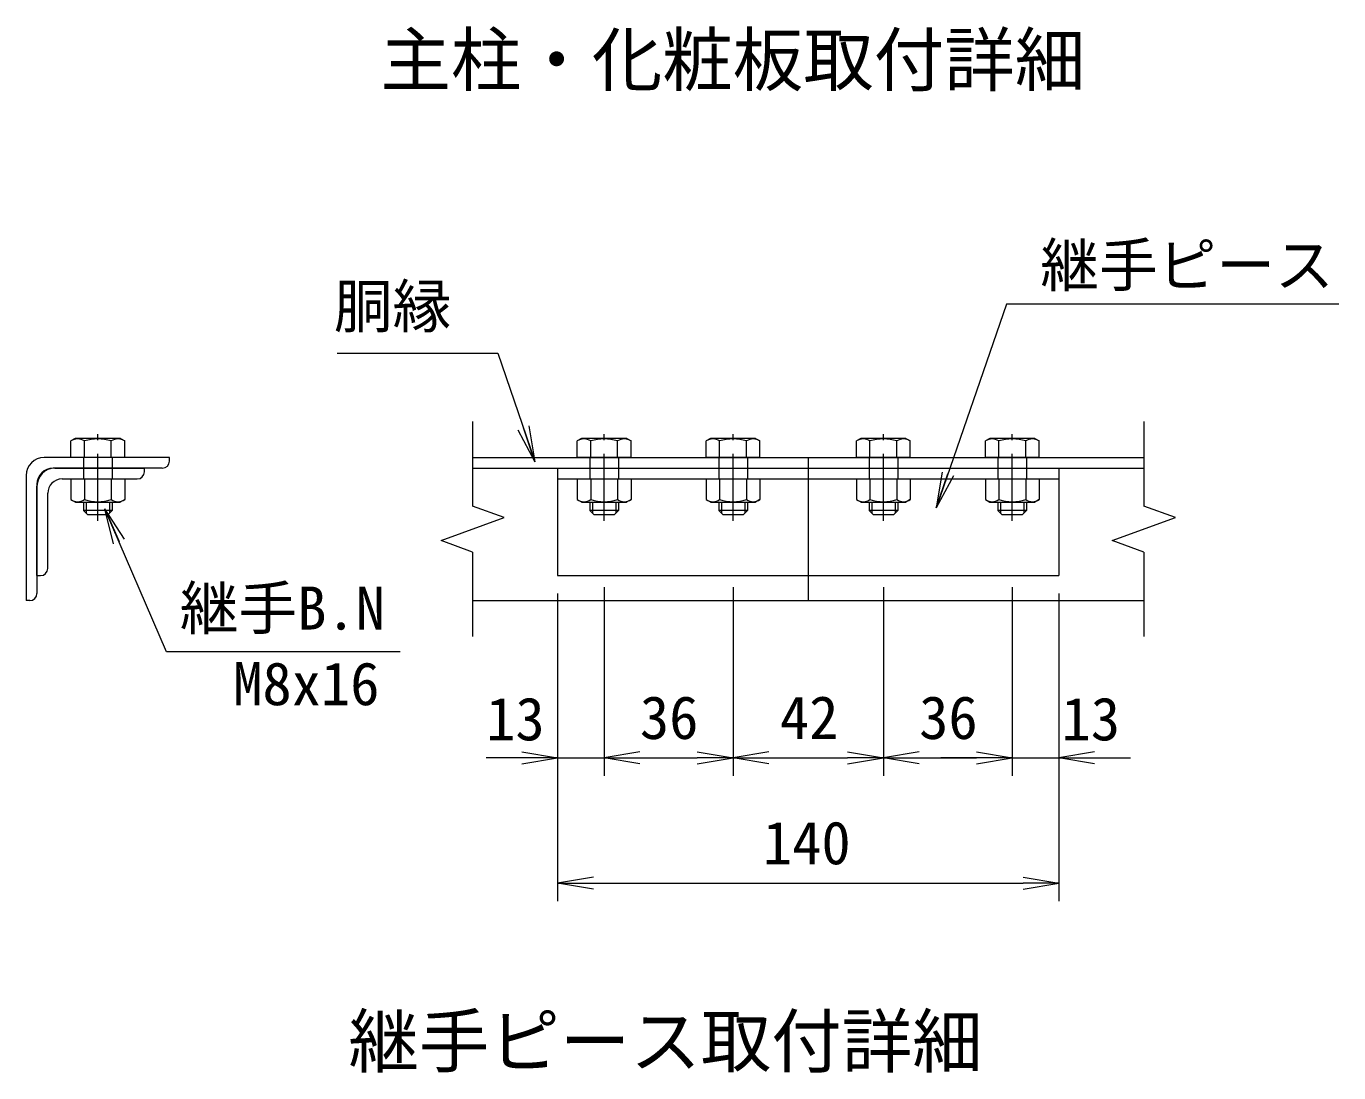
# Model space of a CAD drawing. Units: millimetres, scale not verified, with parts at other scales. Extents: x -4200 to 4200, y -2970 to 2970.
# Drawn here: x 857 to 2323, y 405 to 1574 of the extents above; entities that cross this region are included whole.
import ezdxf
from ezdxf.enums import TextEntityAlignment as Align

# ---------------------------------------------------------------- set-up
doc = ezdxf.new("R2010")
doc.units = ezdxf.units.MM
doc.header["$LTSCALE"] = 15
doc.linetypes.add('CHAIN1', pattern=[8, 5, -1, 1, -1])
doc.linetypes.add('LONG_DASHED2', pattern=[13, 12, -1])
for name, color, linetype, lineweight in [('0-0_D-STR1', 1, 'Continuous', 9), ('0-1_D-BMK', 2, 'CHAIN1', 9), ('0-2_D-STR-DIM', 7, 'Continuous', 9), ('0-6_D-STR3', 3, 'Continuous', 9), ('0-7_0', 7, 'Continuous', 9), ('0-9_D-STR-TXT', 7, 'Continuous', 9)]:
    doc.layers.add(name, color=color, linetype=linetype, lineweight=lineweight)
doc.layers.add('0-8_D-TTL-TXT', color=7, linetype='Continuous')
doc.styles.add('ＭＳ ゴシック', font='')
doc.styles.get('ＭＳ ゴシック').set_extended_font_data('MS Gothic')

# ---------------------------------------------------------------- blocks, each defined once
blk = doc.blocks.new('_Open')
at = {"layer": '0-7_0'}
blk.add_line((-15, 2.5), (0, 0), dxfattribs=at)
blk.add_lwpolyline([(-15, -2.5), (0, 0), (-15, 0)], dxfattribs=at)

msp = doc.modelspace()

# ---------------------------------------------------------------- linework, layer by layer
at = {"layer": '0-0_D-STR1'}
for p, q in [((1016.61, 1092.47), (876.61, 1092.47)), ((1016.61, 1088.47), (1016.61, 1092.47)), ((1355.38, 1092.47), (2105.38, 1092.47)), ((1730.38, 1092.47), (1730.38, 1080.47)), ((856.61, 1072.47), (856.61, 932.47)), ((1008.61, 1080.47), (886.61, 1080.47)), ((1355.38, 1080.47), (2105.38, 1080.47)), ((868.61, 1062.47), (868.61, 940.47)), ((1730.38, 960.47), (1730.38, 932.47)), ((860.61, 932.47), (856.61, 932.47)), ((1355.38, 932.47), (2105.38, 932.47))]:
    msp.add_line(p, q, dxfattribs=at)
at = {"layer": '0-0_D-STR1', "color": 4, "linetype": 'LONG_DASHED2'}
msp.add_line((1730.38, 1080.47), (1730.38, 960.47), dxfattribs=at)
at = {"layer": '0-0_D-STR1'}
for centre, radius, start, end in [((876.61, 1072.47), 20, 90, 180), ((1008.61, 1088.47), 8, 270, 0), ((886.61, 1062.47), 18, 90, 180), ((860.61, 940.47), 8, 270, 0)]:
    msp.add_arc(centre, radius, start, end, dxfattribs=at)
at = {"layer": '0-1_D-BMK'}
for p, q in [((936.61, 1021.67), (936.61, 1118.47)), ((1502.38, 1021.67), (1502.38, 1118.47)), ((1646.38, 1021.67), (1646.38, 1118.47)), ((1814.38, 1021.67), (1814.38, 1118.47)), ((1958.38, 1021.67), (1958.38, 1118.47))]:
    msp.add_line(p, q, dxfattribs=at)
at = {"layer": '0-2_D-STR-DIM'}
for p, q in [((1355.38, 1132.47), (1355.38, 1038.12)), ((2105.38, 1132.47), (2105.38, 1038.12)), ((1390.62, 1025.29), (1355.38, 1038.12)), ((1320.15, 999.64), (1390.62, 1025.29)), ((1355.38, 986.82), (1320.15, 999.64)), ((1355.38, 986.82), (1355.38, 892.47)), ((2105.38, 986.82), (2105.38, 892.47)), ((1450.38, 940.47), (1450.38, 736.76)), ((1450.38, 940.47), (1450.38, 596.76)), ((1502.38, 947.47), (1502.38, 736.76)), ((1502.38, 947.47), (1502.38, 736.76)), ((1646.38, 947.47), (1646.38, 736.76)), ((1646.38, 947.47), (1646.38, 736.76)), ((1814.38, 947.47), (1814.38, 736.76)), ((1814.38, 947.47), (1814.38, 736.76)), ((1958.38, 947.47), (1958.38, 736.76)), ((1958.38, 947.47), (1958.38, 736.76)), ((2010.38, 940.47), (2010.38, 736.76)), ((2010.38, 940.47), (2010.38, 596.76)), ((1410.38, 756.76), (1370.38, 756.76)), ((1450.38, 756.76), (1502.38, 756.76)), ((1542.38, 756.76), (1582.38, 756.76)), ((1542.38, 756.76), (1606.38, 756.76)), ((1686.38, 756.76), (1774.38, 756.76)), ((1854.38, 756.76), (1918.38, 756.76)), ((1918.38, 756.76), (1878.38, 756.76)), ((1958.38, 756.76), (2010.38, 756.76)), ((2050.38, 756.76), (2090.38, 756.76)), ((1490.38, 616.76), (1970.38, 616.76))]:
    msp.add_line(p, q, dxfattribs=at)
msp.add_lwpolyline([(2105.38, 986.82), (2070.15, 999.64), (2140.62, 1025.29), (2105.38, 1038.12)], dxfattribs=at)
at = {"layer": '0-6_D-STR3'}
for p, q in [((911.41, 1113.67), (906.59, 1110.89)), ((906.59, 1092.47), (906.59, 1110.89)), ((961.81, 1113.67), (911.41, 1113.67)), ((921.6, 1092.47), (921.6, 1110.89)), ((951.62, 1092.47), (951.62, 1110.89)), ((961.81, 1113.67), (966.63, 1110.89)), ((966.63, 1092.47), (966.63, 1110.89)), ((1477.18, 1113.67), (1472.36, 1110.89)), ((1472.36, 1092.47), (1472.36, 1110.89)), ((1527.58, 1113.67), (1477.18, 1113.67)), ((1487.37, 1092.47), (1487.37, 1110.89)), ((1517.39, 1092.47), (1517.39, 1110.89)), ((1527.58, 1113.67), (1532.41, 1110.89)), ((1532.41, 1092.47), (1532.41, 1110.89)), ((1621.18, 1113.67), (1616.36, 1110.89)), ((1616.36, 1092.47), (1616.36, 1110.89)), ((1671.58, 1113.67), (1621.18, 1113.67)), ((1631.37, 1092.47), (1631.37, 1110.89)), ((1661.39, 1092.47), (1661.39, 1110.89)), ((1671.58, 1113.67), (1676.41, 1110.89)), ((1676.41, 1092.47), (1676.41, 1110.89)), ((1789.18, 1113.67), (1784.36, 1110.89)), ((1784.36, 1092.47), (1784.36, 1110.89)), ((1839.58, 1113.67), (1789.18, 1113.67)), ((1799.37, 1092.47), (1799.37, 1110.89)), ((1829.39, 1092.47), (1829.39, 1110.89)), ((1839.58, 1113.67), (1844.41, 1110.89)), ((1844.41, 1092.47), (1844.41, 1110.89)), ((1933.18, 1113.67), (1928.36, 1110.89)), ((1928.36, 1092.47), (1928.36, 1110.89)), ((1983.58, 1113.67), (1933.18, 1113.67)), ((1943.37, 1092.47), (1943.37, 1110.89)), ((1973.39, 1092.47), (1973.39, 1110.89)), ((1983.58, 1113.67), (1988.41, 1110.89)), ((1988.41, 1092.47), (1988.41, 1110.89)), ((966.63, 1092.47), (906.59, 1092.47)), ((920.61, 1092.47), (920.61, 1068.47)), ((952.61, 1092.47), (952.61, 1068.47)), ((1532.41, 1092.47), (1472.36, 1092.47)), ((1486.38, 1092.47), (1486.38, 1068.47)), ((1518.38, 1092.47), (1518.38, 1068.47)), ((1676.41, 1092.47), (1616.36, 1092.47)), ((1630.38, 1092.47), (1630.38, 1068.47)), ((1662.38, 1092.47), (1662.38, 1068.47)), ((1844.41, 1092.47), (1784.36, 1092.47)), ((1798.38, 1092.47), (1798.38, 1068.47)), ((1830.38, 1092.47), (1830.38, 1068.47)), ((1988.41, 1092.47), (1928.36, 1092.47)), ((1942.38, 1092.47), (1942.38, 1068.47)), ((1974.38, 1092.47), (1974.38, 1068.47)), ((888.61, 1080.47), (988.61, 1080.47)), ((988.61, 1076.47), (988.61, 1080.47)), ((1450.38, 1080.47), (1450.38, 960.47)), ((1450.38, 1080.47), (2010.38, 1080.47)), ((2010.38, 1080.47), (2010.38, 960.47)), ((868.61, 960.47), (868.61, 1060.47)), ((896.61, 1068.47), (980.61, 1068.47)), ((906.59, 1068.47), (906.59, 1045.37)), ((906.59, 1068.47), (966.63, 1068.47)), ((921.6, 1068.47), (921.6, 1045.37)), ((951.62, 1068.47), (951.62, 1045.37)), ((966.63, 1068.47), (966.63, 1045.37)), ((1450.38, 1068.47), (2010.38, 1068.47)), ((1472.36, 1068.47), (1472.36, 1045.37)), ((1472.36, 1068.47), (1532.41, 1068.47)), ((1487.37, 1068.47), (1487.37, 1045.37)), ((1517.39, 1068.47), (1517.39, 1045.37)), ((1532.41, 1068.47), (1532.41, 1045.37)), ((1616.36, 1068.47), (1616.36, 1045.37)), ((1616.36, 1068.47), (1676.41, 1068.47)), ((1631.37, 1068.47), (1631.37, 1045.37)), ((1661.39, 1068.47), (1661.39, 1045.37)), ((1676.41, 1068.47), (1676.41, 1045.37)), ((1784.36, 1068.47), (1784.36, 1045.37)), ((1784.36, 1068.47), (1844.41, 1068.47)), ((1799.37, 1068.47), (1799.37, 1045.37)), ((1829.39, 1068.47), (1829.39, 1045.37)), ((1844.41, 1068.47), (1844.41, 1045.37)), ((1928.36, 1068.47), (1928.36, 1045.37)), ((1928.36, 1068.47), (1988.41, 1068.47)), ((1943.37, 1068.47), (1943.37, 1045.37)), ((1973.39, 1068.47), (1973.39, 1045.37)), ((1988.41, 1068.47), (1988.41, 1045.37)), ((880.61, 968.47), (880.61, 1052.47)), ((906.59, 1045.37), (911.61, 1042.47)), ((911.61, 1042.47), (961.61, 1042.47)), ((920.61, 1042.47), (920.61, 1033.27)), ((923.61, 1042.47), (923.61, 1030.27)), ((949.61, 1042.47), (949.61, 1030.27)), ((952.61, 1042.47), (952.61, 1033.27)), ((966.63, 1045.37), (961.61, 1042.47)), ((1472.36, 1045.37), (1477.38, 1042.47)), ((1477.38, 1042.47), (1527.38, 1042.47)), ((1486.38, 1042.47), (1486.38, 1033.27)), ((1489.38, 1042.47), (1489.38, 1030.27)), ((1515.38, 1042.47), (1515.38, 1030.27)), ((1518.38, 1042.47), (1518.38, 1033.27)), ((1532.41, 1045.37), (1527.38, 1042.47)), ((1616.36, 1045.37), (1621.38, 1042.47)), ((1621.38, 1042.47), (1671.38, 1042.47)), ((1630.38, 1042.47), (1630.38, 1033.27)), ((1633.38, 1042.47), (1633.38, 1030.27)), ((1659.38, 1042.47), (1659.38, 1030.27)), ((1662.38, 1042.47), (1662.38, 1033.27)), ((1676.41, 1045.37), (1671.38, 1042.47)), ((1784.36, 1045.37), (1789.38, 1042.47)), ((1789.38, 1042.47), (1839.38, 1042.47)), ((1798.38, 1042.47), (1798.38, 1033.27)), ((1801.38, 1042.47), (1801.38, 1030.27)), ((1827.38, 1042.47), (1827.38, 1030.27)), ((1830.38, 1042.47), (1830.38, 1033.27)), ((1844.41, 1045.37), (1839.38, 1042.47)), ((1928.36, 1045.37), (1933.38, 1042.47)), ((1933.38, 1042.47), (1983.38, 1042.47)), ((1942.38, 1042.47), (1942.38, 1033.27)), ((1945.38, 1042.47), (1945.38, 1030.27)), ((1971.38, 1042.47), (1971.38, 1030.27)), ((1974.38, 1042.47), (1974.38, 1033.27)), ((1988.41, 1045.37), (1983.38, 1042.47)), ((920.61, 1033.27), (925.41, 1028.47)), ((952.61, 1033.27), (920.61, 1033.27)), ((947.81, 1028.47), (925.41, 1028.47)), ((952.61, 1033.27), (947.81, 1028.47)), ((1486.38, 1033.27), (1491.18, 1028.47)), ((1518.38, 1033.27), (1486.38, 1033.27)), ((1513.58, 1028.47), (1491.18, 1028.47)), ((1518.38, 1033.27), (1513.58, 1028.47)), ((1630.38, 1033.27), (1635.18, 1028.47)), ((1662.38, 1033.27), (1630.38, 1033.27)), ((1657.58, 1028.47), (1635.18, 1028.47)), ((1662.38, 1033.27), (1657.58, 1028.47)), ((1798.38, 1033.27), (1803.18, 1028.47)), ((1830.38, 1033.27), (1798.38, 1033.27)), ((1825.58, 1028.47), (1803.18, 1028.47)), ((1830.38, 1033.27), (1825.58, 1028.47)), ((1942.38, 1033.27), (1947.18, 1028.47)), ((1974.38, 1033.27), (1942.38, 1033.27)), ((1969.58, 1028.47), (1947.18, 1028.47)), ((1974.38, 1033.27), (1969.58, 1028.47)), ((868.61, 960.47), (872.61, 960.47)), ((1450.38, 960.47), (2010.38, 960.47))]:
    msp.add_line(p, q, dxfattribs=at)
for centre, radius, start, end in [((914.09, 1099.92), 13.29, 55.61585, 124.38415), ((936.61, 1063.53), 49.68, 72.4121, 107.5879), ((959.12, 1099.92), 13.29, 55.61585, 124.38415), ((1479.87, 1099.92), 13.29, 55.61585, 124.38415), ((1502.38, 1063.53), 49.68, 72.4121, 107.5879), ((1524.9, 1099.92), 13.29, 55.61585, 124.38415), ((1623.87, 1099.92), 13.29, 55.61585, 124.38415), ((1646.38, 1063.53), 49.68, 72.4121, 107.5879), ((1668.9, 1099.92), 13.29, 55.61585, 124.38415), ((1791.87, 1099.92), 13.29, 55.61585, 124.38415), ((1814.38, 1063.53), 49.68, 72.4121, 107.5879), ((1836.9, 1099.92), 13.29, 55.61585, 124.38415), ((1935.87, 1099.92), 13.29, 55.61585, 124.38415), ((1958.38, 1063.53), 49.68, 72.4121, 107.5879), ((1980.9, 1099.92), 13.29, 55.61585, 124.38415), ((888.61, 1060.47), 20, 90, 180), ((980.61, 1076.47), 8, 270, 0), ((896.61, 1052.47), 16, 90, 180), ((914.09, 1056.34), 13.29, 235.61585, 304.38416), ((936.61, 1092.72), 49.68, 252.4121, 287.5879), ((959.12, 1056.34), 13.29, 235.61586, 304.38414), ((1479.87, 1056.34), 13.29, 235.61585, 304.38416), ((1502.38, 1092.72), 49.68, 252.4121, 287.5879), ((1524.9, 1056.34), 13.29, 235.61586, 304.38414), ((1623.87, 1056.34), 13.29, 235.61585, 304.38416), ((1646.38, 1092.72), 49.68, 252.4121, 287.5879), ((1668.9, 1056.34), 13.29, 235.61586, 304.38414), ((1791.87, 1056.34), 13.29, 235.61585, 304.38416), ((1814.38, 1092.72), 49.68, 252.4121, 287.5879), ((1836.9, 1056.34), 13.29, 235.61586, 304.38414), ((1935.87, 1056.34), 13.29, 235.61585, 304.38416), ((1958.38, 1092.72), 49.68, 252.4121, 287.5879), ((1980.9, 1056.34), 13.29, 235.61586, 304.38414), ((872.61, 968.47), 8, 270, 0)]:
    msp.add_arc(centre, radius, start, end, dxfattribs=at)
at = {"layer": '0-9_D-STR-TXT'}
for points in [[(2323.14, 1263.77), (1951.92, 1263.77), (1873.91, 1038.1)], [(1203.87, 1209.04), (1383.48, 1209.04), (1424.36, 1089.59)], [(1274.48, 875.43), (1013.49, 875.43), (945.29, 1033.37)]]:
    msp.add_lwpolyline(points, dxfattribs=at)

# ---------------------------------------------------------------- block references
at = {"layer": '0-2_D-STR-DIM', "xscale": 2.666667, "yscale": 2.666667}
for p in [(1450.38, 756.76), (1646.38, 756.76), (1814.38, 756.76), (1958.38, 756.76), (1958.38, 756.76), (2010.38, 616.76)]:
    msp.add_blockref('_Open', p, dxfattribs=at)
at = {"layer": '0-2_D-STR-DIM', "xscale": 2.666667, "yscale": 2.666667, "rotation": 180}
for p in [(1502.38, 756.76), (1502.38, 756.76), (1646.38, 756.76), (1814.38, 756.76), (2010.38, 756.76), (1450.38, 616.76)]:
    msp.add_blockref('_Open', p, dxfattribs=at)
at = {"layer": '0-9_D-STR-TXT', "xscale": 2.666667, "yscale": 2.666667}
for p, rotation in [((1425, 1087.7), 288.89188), ((1873.26, 1036.21), 250.93299), ((944.5, 1035.21), 113.3565)]:
    msp.add_blockref('_Open', p, dxfattribs=dict(at, rotation=rotation))

# ---------------------------------------------------------------- texts
at = {"layer": '0-2_D-STR-DIM', "style": 'ＭＳ ゴシック'}
for s, p in [('13', (1370.47, 761.95)), ('36', (1542.28, 763.5)), ('42', (1698.66, 763.5)), ('36', (1854.28, 763.5)), ('13', (2013.39, 761.95)), ('140', (1679.73, 623.5))]:
    msp.add_text(s, height=48.06, dxfattribs=at).set_placement(p, align=Align.BOTTOM_LEFT)
at = {"layer": '0-8_D-TTL-TXT', "style": 'ＭＳ ゴシック'}
for s, p in [('主柱・化粧板取付詳細', (1252.36, 1490.62)), ('継手ピース取付詳細', (1216.58, 394.15))]:
    msp.add_text(s, height=57.73, dxfattribs=at).set_placement(p, align=Align.BOTTOM_LEFT)
at = {"layer": '0-9_D-STR-TXT', "style": 'ＭＳ ゴシック'}
for s, p in [('継手ピース', (1989.7, 1268.99)), ('胴縁', (1200.32, 1223.02)), ('継手B.N', (1028.21, 885.76)), ('M8x16', (1087.84, 801.28))]:
    msp.add_text(s, height=48.06, dxfattribs=at).set_placement(p, align=Align.BOTTOM_LEFT)

doc.saveas('drawing.dxf')
